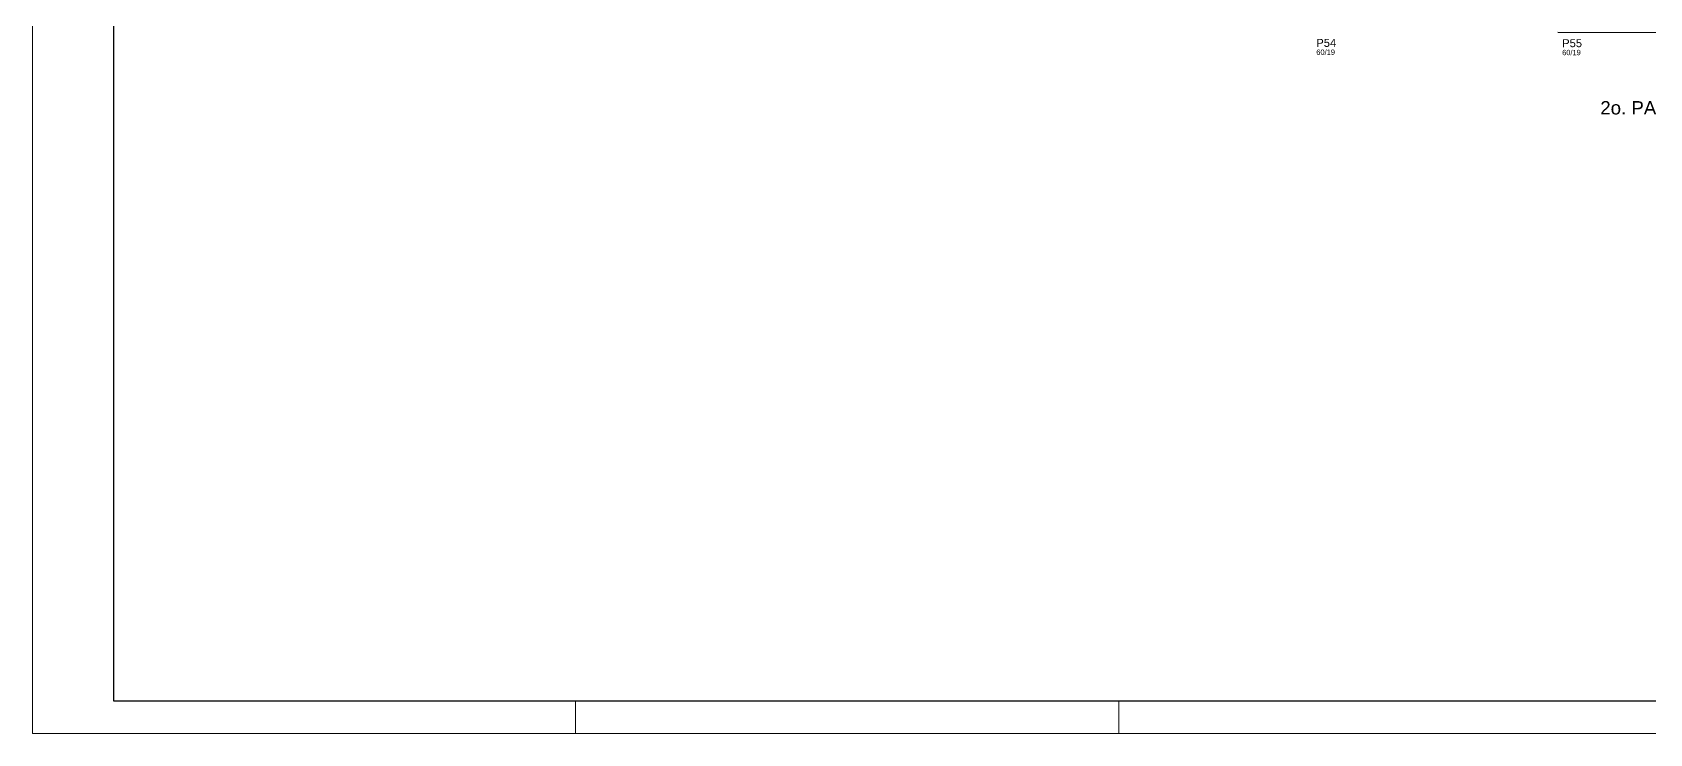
# Model space of a CAD drawing. Extents: x 2666 to 8994, y 352 to 3973.
# Drawn here: x 2666 to 5697, y 352 to 1666 of the extents above; entities that cross this region are included whole.
import ezdxf

# ---------------------------------------------------------------- set-up
doc = ezdxf.new("R2010")
doc.units = 0
for name, color, linetype in [('7', 7, 'Continuous'), ('8', 8, 'Continuous'), ('ES-VIGA', 3, 'Continuous'), ('P-D', 2, 'Continuous'), ('PIL-N', 4, 'Continuous')]:
    doc.layers.add(name, color=color, linetype=linetype)
doc.layers.add('FOLHA', color=255, linetype='Continuous', lineweight=5)
doc.styles.get("Standard").update_dxf_attribs({"font": 'arial.ttf'})

msp = doc.modelspace()

# ---------------------------------------------------------------- linework, layer by layer
at = {"color": 30}
for p, q in [((2818.27, 412.56), (2818.27, 3911.89)), ((8932.95, 412.56), (2818.27, 412.56))]:
    msp.add_line(p, q, dxfattribs=at)
at = {"layer": '8', "linetype": 'Continuous'}
msp.add_line((5524.68, 1665.5), (5524.68, 1665.5), dxfattribs=at)
msp.add_line((5524.68, 1665.5), (5524.68, 1665.5), dxfattribs=at)
at = {"layer": 'ES-VIGA'}
msp.add_line((6013.18, 1664.28), (5524.68, 1665.57), dxfattribs=at)
at = {"layer": 'FOLHA', "lineweight": 5}
msp.add_line((2665.86, 351.6), (2665.86, 3972.85), dxfattribs=at)
at = {"layer": 'FOLHA'}
for p, q in [((3683.96, 351.6), (3683.96, 412.56)), ((4702.06, 351.6), (4702.06, 412.56)), ((8993.91, 351.6), (2665.86, 351.6))]:
    msp.add_line(p, q, dxfattribs=at)

# ---------------------------------------------------------------- texts
at = {"layer": '7', "linetype": 'Continuous'}
msp.add_text('2o. PAVIMENTO', height=25, rotation=359.99518, dxfattribs=at).set_placement((5604.25, 1511.73))
at = {"layer": 'P-D', "linetype": 'Continuous'}
for p in [(5072.03, 1623.42), (5532.74, 1622.79)]:
    msp.add_text('60/19', height=10, dxfattribs=at).set_placement(p)
at = {"layer": 'PIL-N', "linetype": 'Continuous'}
for s, p in [('P54', (5072.03, 1638.42)), ('P55', (5532.74, 1637.79))]:
    msp.add_text(s, height=15, dxfattribs=at).set_placement(p)

doc.saveas('drawing.dxf')
